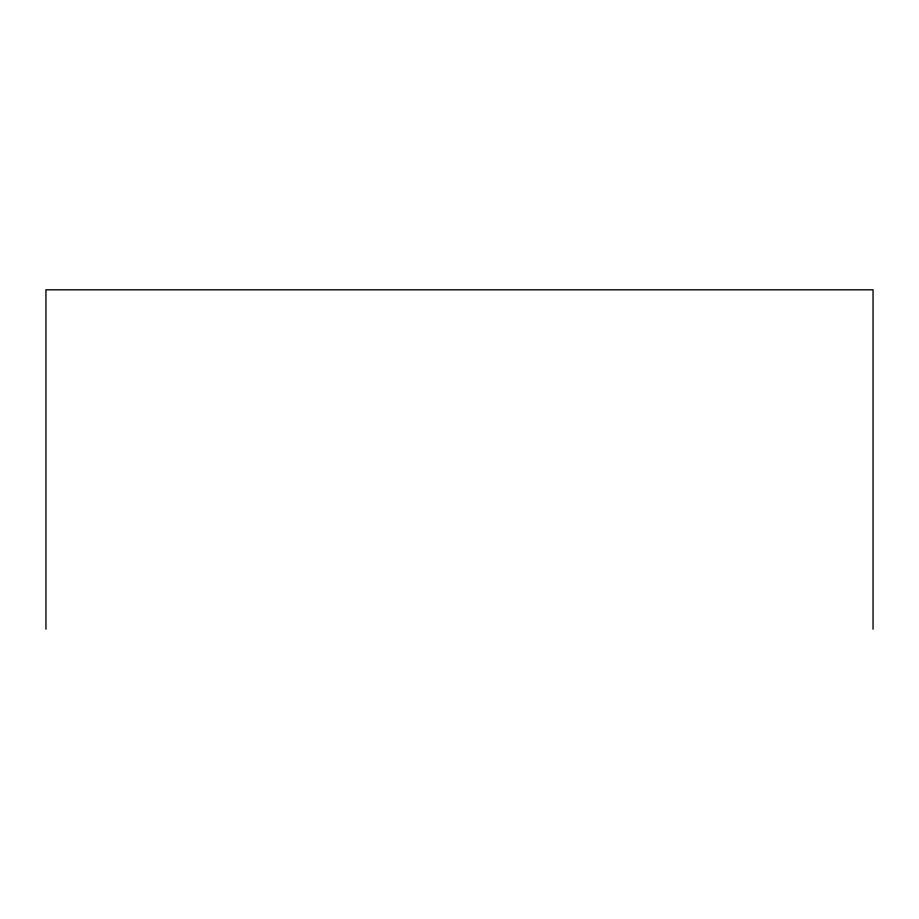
<?xml version="1.0" encoding="UTF-8"?>
<svg xmlns="http://www.w3.org/2000/svg" width="919" height="919" viewBox="0 0 919 919"><rect width="100%" height="100%" fill="white"/><g stroke="black" fill="none" stroke-linecap="round" stroke-linejoin="round"><path stroke-width="1.38" d="M873.05 629.193L873.05 289.807L45.95 289.807L45.95 629.193"/></g></svg>
